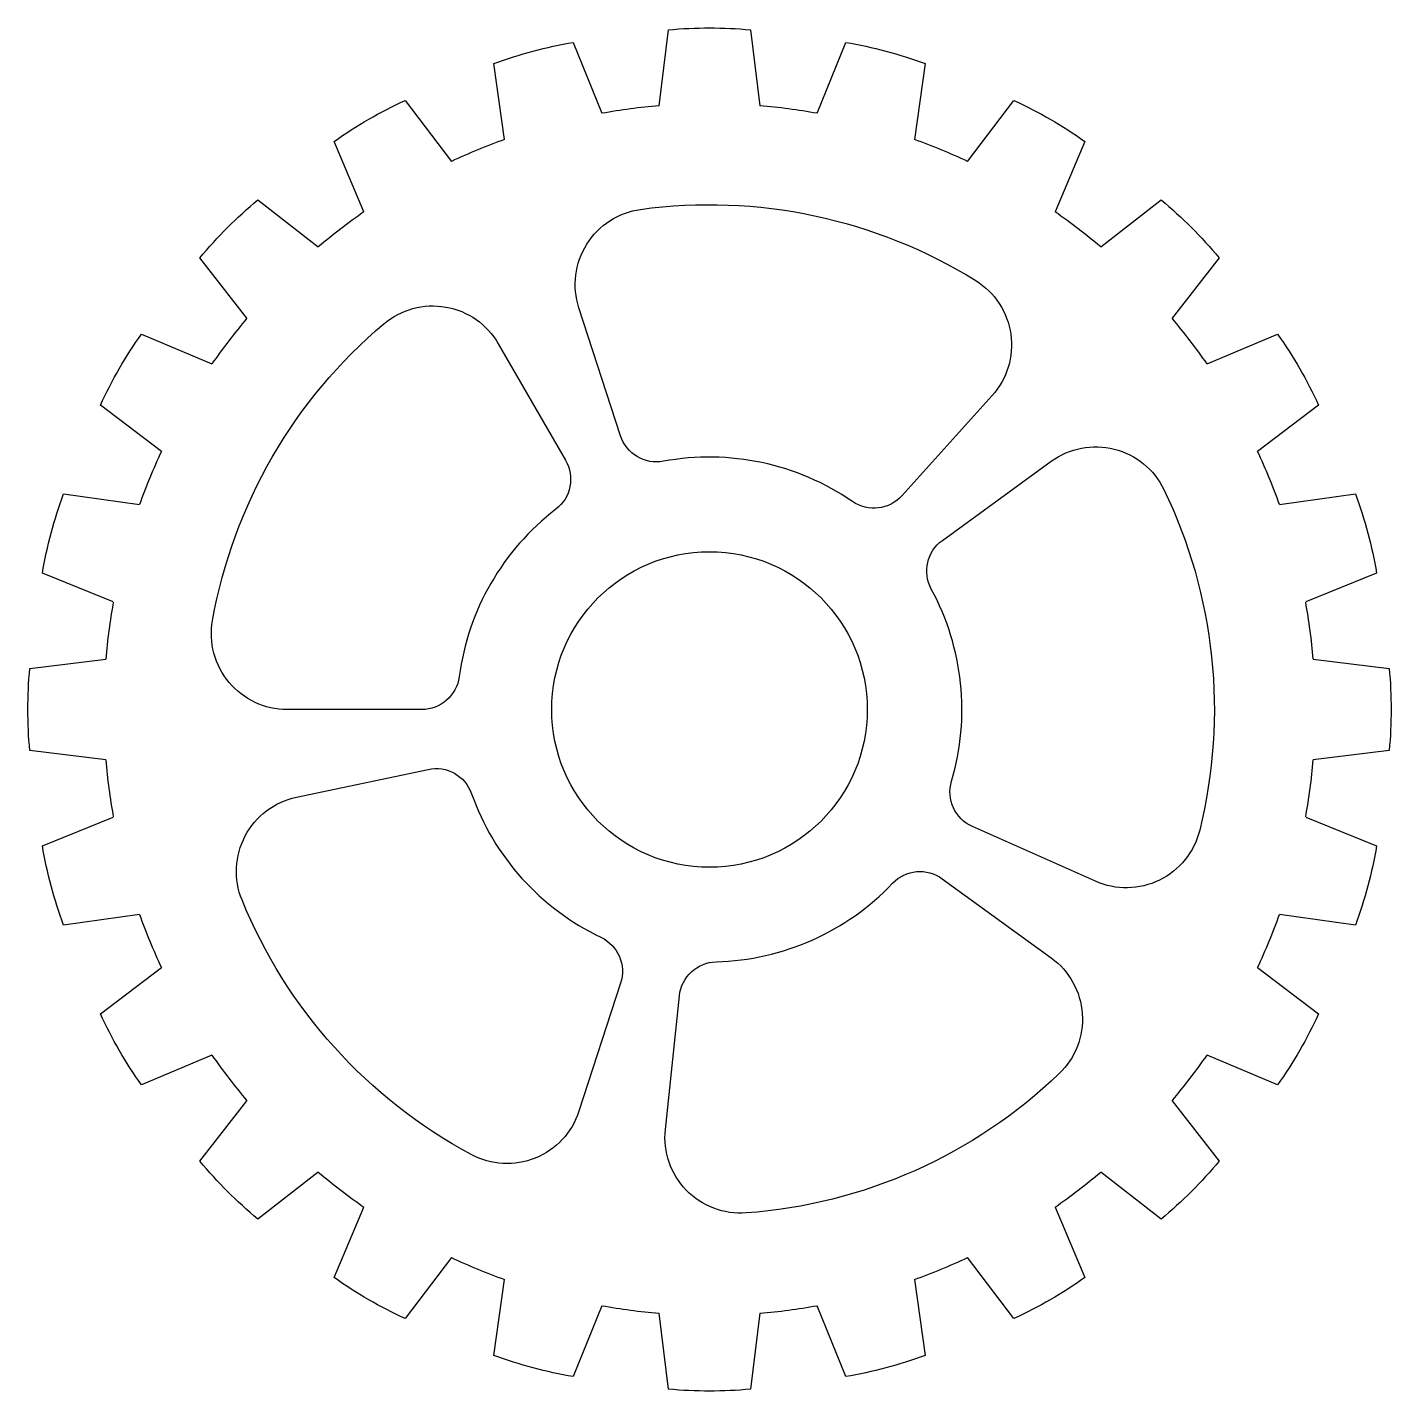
# Model space of a CAD drawing. Header units: millimetres. Extents: x 319 to 2481, y 119 to 2281.
import ezdxf

# ---------------------------------------------------------------- set-up
doc = ezdxf.new("R2010")
doc.units = ezdxf.units.MM

# ---------------------------------------------------------------- blocks, each defined once
blk = doc.blocks.new('*U2')
blk.add_lwpolyline([(61.7, -80), (-58.7, -65, -0.046761), (-58.7, 65), (61.7, 80)], format="xyb")
blk = doc.blocks.new('*U3')
at = {"color": 0, "linetype": 'ByBlock', "lineweight": -2, "transparency": 16777216}
for p, rotation in [((1400, 2218.4), 269.9999999999995), ((1136.4, 2183.7), 284.9999999999995), ((1663.6, 2183.7), 254.9999999999996), ((890.8, 2081.9), 299.9999999999994), ((1909.2, 2081.9), 239.9999999999996), ((679.9, 1920.1), 314.9999999999994), ((2120.1, 1920.1), 224.9999999999996), ((518.1, 1709.2), 329.9999999999995), ((2281.9, 1709.2), 209.9999999999996), ((416.3, 1463.6), 344.9999999999994), ((2383.7, 1463.6), 194.9999999999997), ((2418.4, 1200), 180), ((416.3, 936.4), 14.99999999999997), ((2383.7, 936.4), 164.9999999999998), ((518.1, 690.8), 29.9999999999999), ((2281.9, 690.8), 149.9999999999997), ((679.9, 479.9), 44.99999999999991), ((2120.1, 479.9), 134.9999999999997), ((890.8, 318.1), 59.99999999999986), ((1909.2, 318.1), 119.9999999999997), ((1136.4, 216.3), 74.99999999999986), ((1663.6, 216.3), 104.9999999999998), ((1400, 181.6), 89.99999999999982)]:
    blk.add_blockref('*U2', p, dxfattribs=dict(at, rotation=rotation))
blk.add_blockref('*U2', (381.6, 1200), dxfattribs=at)
blk = doc.blocks.new('*U6')
blk.add_lwpolyline([(-164.7, -319.8, -0.46718), (-282.8, -178.7, -0.174849), (-11.3, 291.5, -0.46718), (170, 259.8), (276.6, 75.1, -0.3764), (261.2, -2.5, 0.19896), (108.1, -267.7, -0.3764), (48.6, -319.8)], format="xyb", close=True)
blk = doc.blocks.new('*U7')
at = {"color": 0, "linetype": 'ByBlock', "lineweight": -2, "transparency": 16777216}
for p, rotation in [((1548.2, 1778.8), 288), ((1996.3, 1237.9), 216), ((939.9, 818.9), 72.00000000000003), ((1620.3, 644.6), 144)]:
    blk.add_blockref('*U6', p, dxfattribs=dict(at, rotation=rotation))
blk.add_blockref('*U6', (895.3, 1519.8), dxfattribs=at)

msp = doc.modelspace()

# ---------------------------------------------------------------- linework, layer by layer
msp.add_circle((1400, 1200), 250)
for start, end in [(94.7802, 100.2198), (79.7802, 85.2198), (109.7802, 115.2198), (64.7802, 70.2198), (124.7802, 130.2198), (49.7802, 55.2198), (139.7802, 145.2198), (34.7802, 40.2198), (154.7802, 160.2198), (19.7802, 25.2198), (169.7802, 175.2198), (4.7802, 10.2198), (184.7802, 190.2198), (349.7802, 355.2198), (199.7802, 205.2198), (334.7802, 340.2198), (214.7802, 220.2198), (319.7802, 325.2198), (229.7802, 235.2198), (304.7802, 310.2198), (244.7802, 250.2198), (289.7802, 295.2198), (259.7802, 265.2198), (274.7802, 280.2198)]:
    msp.add_arc((1400, 1200), 960, start, end)

# ---------------------------------------------------------------- block references
for name in ['*U3', '*U7']:
    msp.add_blockref(name, (0, 0))

doc.saveas('drawing.dxf')
